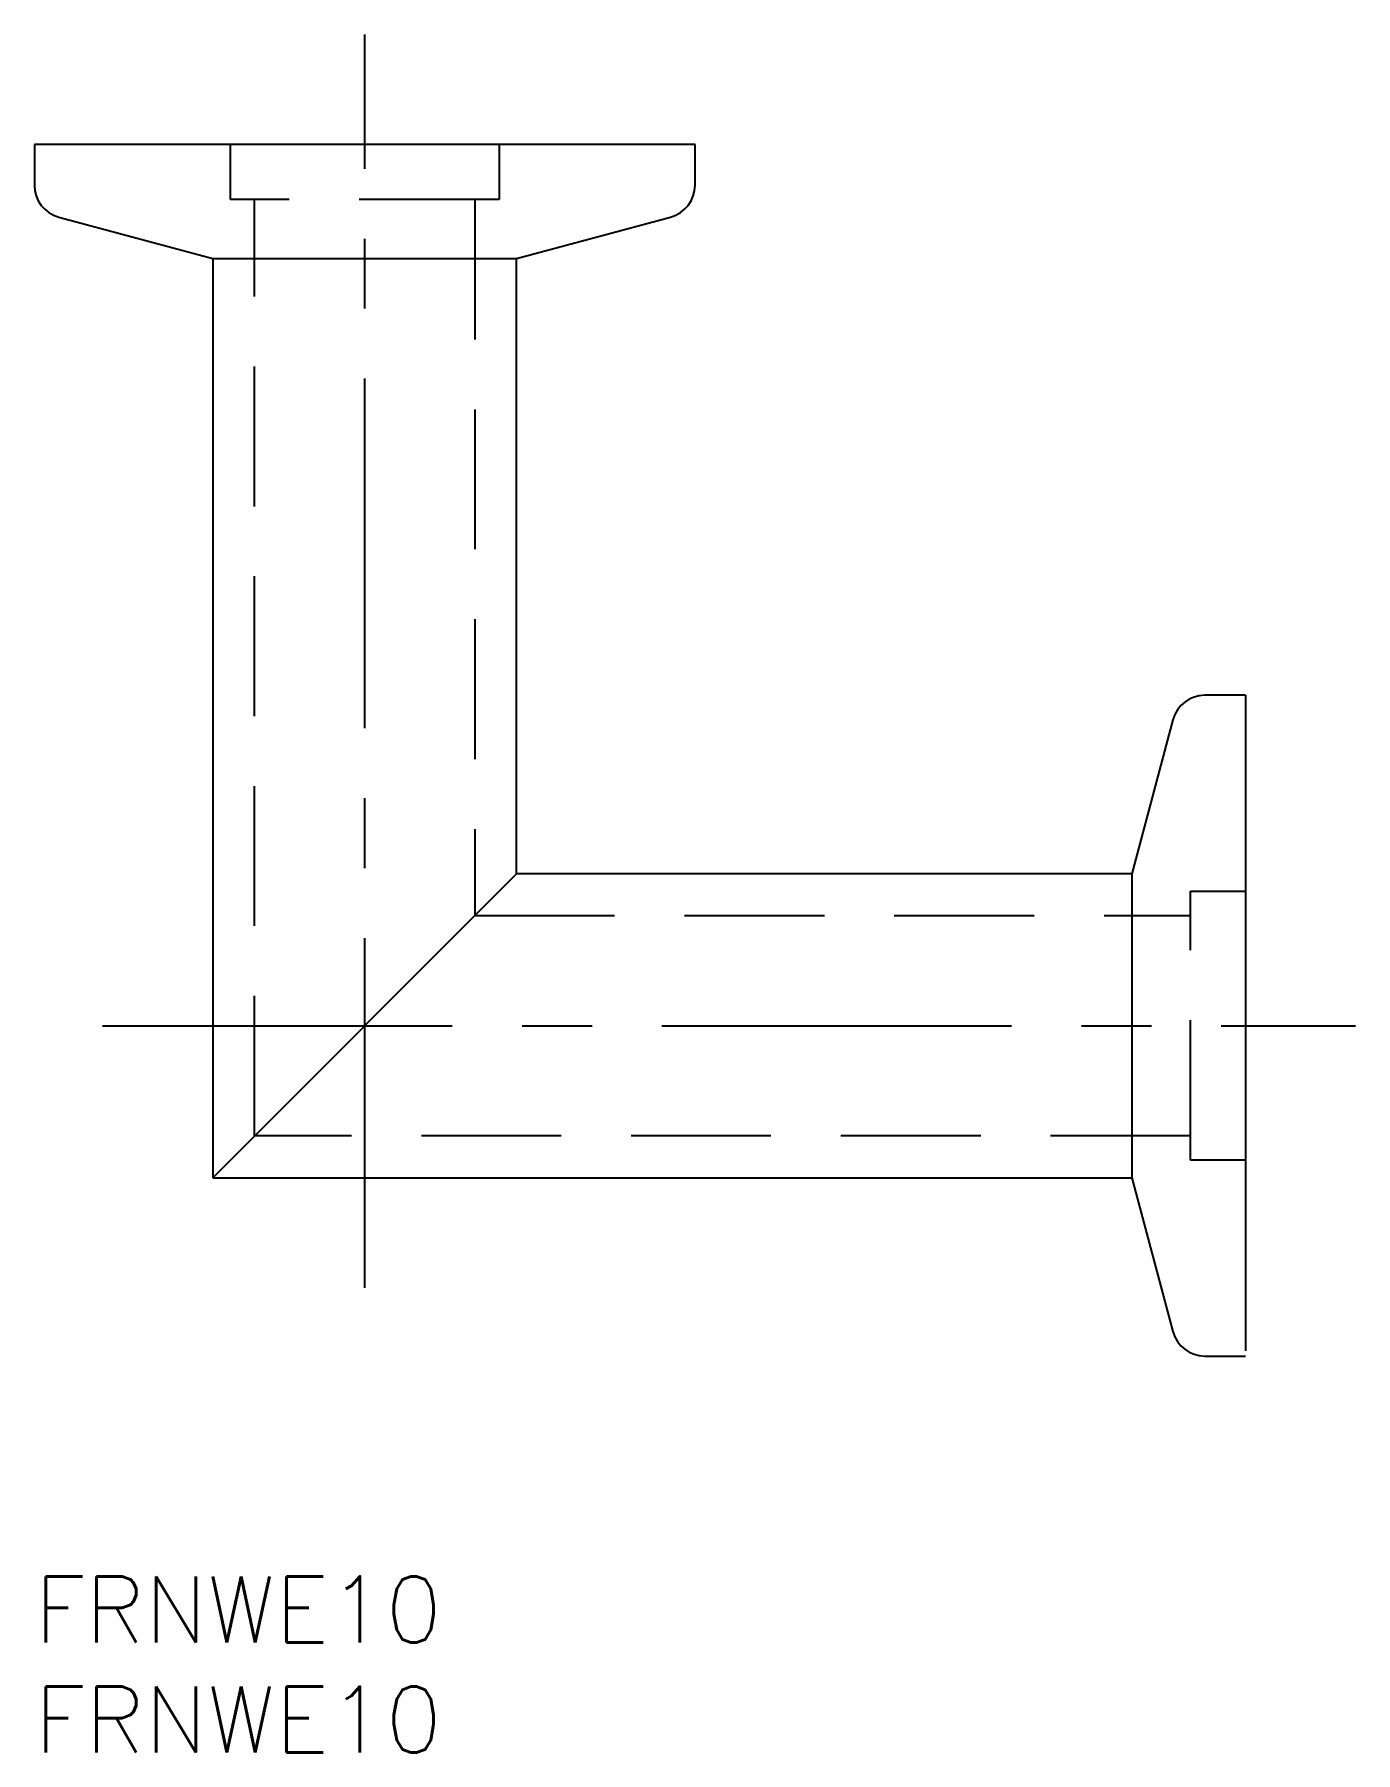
# Model space of a CAD drawing. Extents: x 0 to 60, y -8 to 70.
import ezdxf

# ---------------------------------------------------------------- set-up
doc = ezdxf.new("R2010")
doc.units = 0
doc.header["$LTSCALE"] = 0.5
doc.linetypes.add('CENTER', pattern=[50.8, 31.75, -6.35, 6.35, -6.35])
doc.linetypes.add('DASHED', pattern=[19.05, 12.7, -6.35])
for name, color, linetype in [('MSM_CENTER', 1, 'CENTER'), ('MSM_CONTINUOUS', 7, 'CONTINUOUS'), ('MSM_DASHED', 4, 'DASHED'), ('MSM_PART_NUMBER', 7, 'CONTINUOUS')]:
    doc.layers.add(name, color=color, linetype=linetype)
doc.styles.get("Standard").update_dxf_attribs({"font": 'txt.shx', "height": 3, "bigfont": 'bigfont.shx'})

msp = doc.modelspace()

# ---------------------------------------------------------------- linework, layer by layer
at = {"layer": 'MSM_CENTER'}
for p, q in [((15, 13.1), (15, 70)), ((3.1, 25), (60, 25))]:
    msp.add_line(p, q, dxfattribs=at)
at = {"layer": 'MSM_CONTINUOUS'}
for p, q in [((30, 65), (0, 65)), ((0, 65), (0, 63.151)), ((30, 63.151), (30, 65)), ((1.112, 61.702), (8.1, 59.83)), ((21.9, 59.83), (28.888, 61.702)), ((8.1, 59.83), (8.1, 18.1)), ((8.1, 59.83), (21.9, 59.83)), ((21.9, 31.9), (21.9, 59.83)), ((55, 40), (53.151, 40)), ((55, 40), (55, 10.241)), ((51.702, 38.888), (49.83, 31.9)), ((21.9, 31.9), (8.1, 18.1)), ((49.83, 31.9), (21.9, 31.9)), ((49.83, 31.9), (49.83, 18.1)), ((8.1, 18.1), (49.83, 18.1)), ((49.83, 18.1), (51.702, 11.112)), ((53.151, 10), (55, 10))]:
    msp.add_line(p, q, dxfattribs=at)
for centre, start, end in [((1.5, 63.151), 180, 255), ((28.5, 63.151), 285, 0), ((53.151, 38.5), 90, 165), ((53.151, 11.5), 195, 270)]:
    msp.add_arc(centre, 1.5, start, end, dxfattribs=at)
at = {"layer": 'MSM_DASHED'}
for p, q in [((8.9, 62.5), (8.9, 65)), ((21.1, 65), (21.1, 62.5)), ((21.1, 62.5), (8.9, 62.5)), ((10, 20), (10, 62.5)), ((20, 62.5), (20, 30)), ((52.5, 31.1), (55, 31.1)), ((52.5, 18.9), (52.5, 31.1)), ((20, 30), (52.5, 30)), ((52.5, 20), (10, 20)), ((55, 18.9), (52.5, 18.9))]:
    msp.add_line(p, q, dxfattribs=at)

# ---------------------------------------------------------------- texts
at = {"layer": 'MSM_PART_NUMBER'}
for p in [(0, -3), (0, -8)]:
    msp.add_text('FRNWE10', height=3, dxfattribs=at).set_placement(p)

doc.saveas('drawing.dxf')
